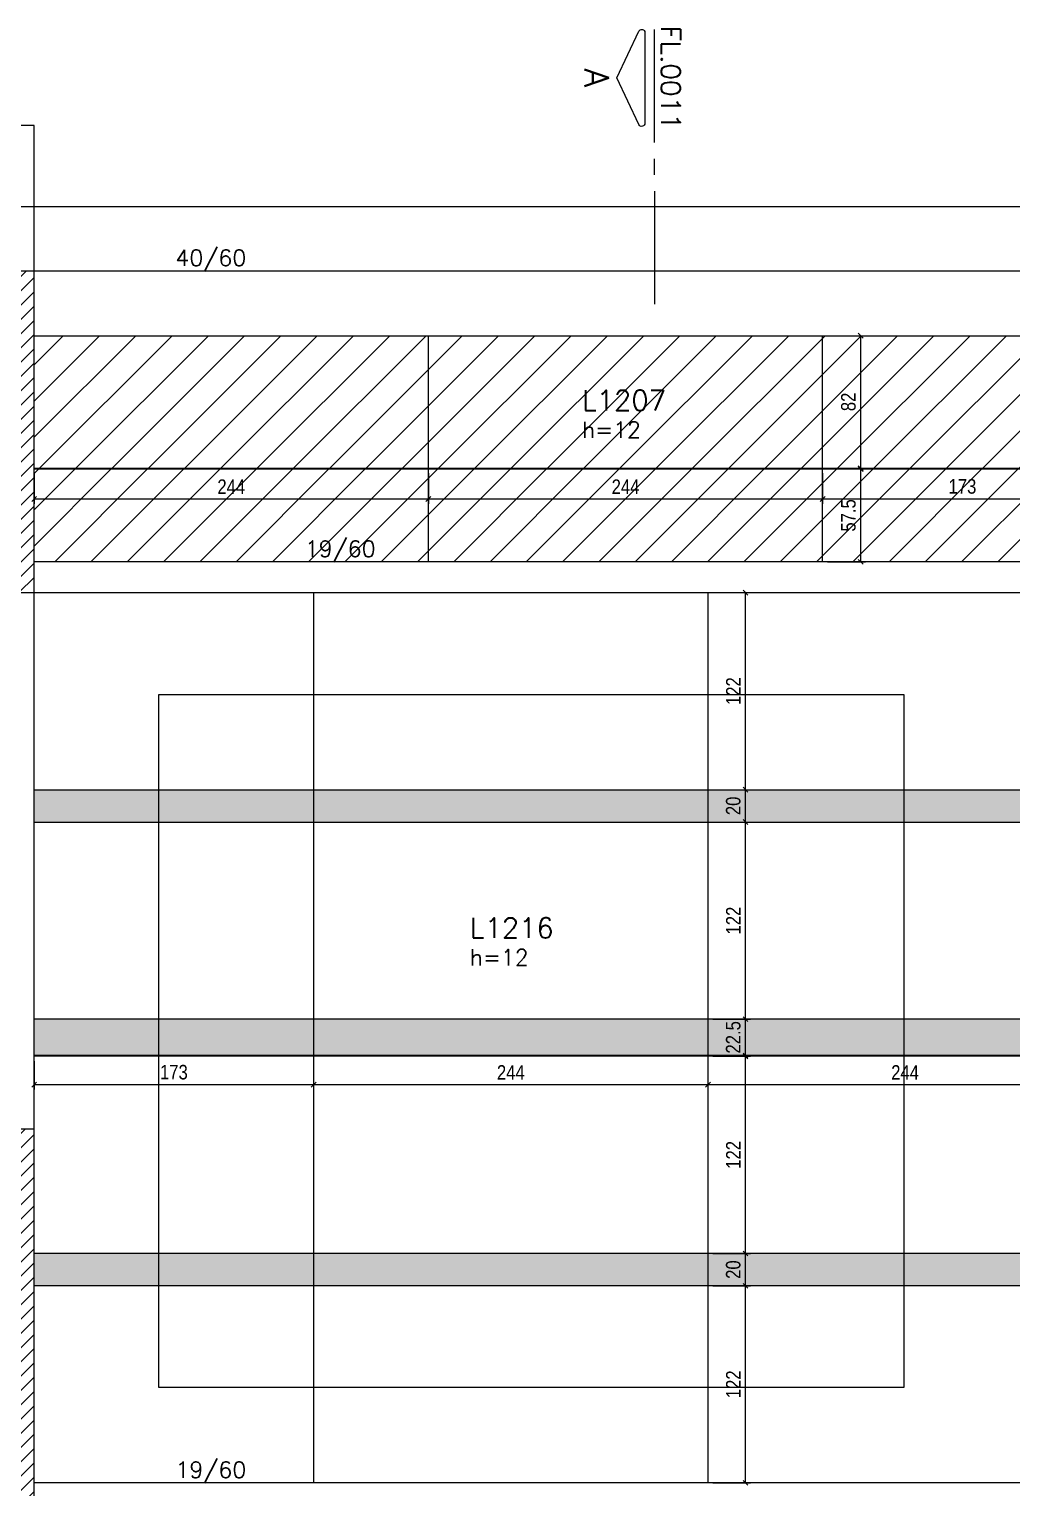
# Model space of a CAD drawing. Extents: x -3557 to 8661, y -614 to 3008.
# Drawn here: x -1396 to -788, y 1177 to 2080 of the extents above; entities that cross this region are included whole.
import ezdxf
from ezdxf.enums import TextEntityAlignment as Align

# ---------------------------------------------------------------- set-up
doc = ezdxf.new("R2010")
doc.units = 0
doc.linetypes.add('DASHED', pattern=[0.75, 0.5, -0.25])
for name, color, linetype in [('71', 6, 'Continuous'), ('COTA', 241, 'Continuous'), ('F-CORTE-INDICAÇÃO', 4, 'Continuous'), ('F-LAJES', 3, 'Continuous'), ('F-LAJES-DIM', 2, 'Continuous'), ('F-LAJES-NOME', 4, 'Continuous'), ('F-PILARES-HACH', 174, 'Continuous'), ('F-PILARES-S', 170, 'Continuous'), ('F-VIGAS', 3, 'Continuous'), ('F-VIGAS-DIM', 2, 'Continuous'), ('Painéis', 200, 'Continuous')]:
    doc.layers.add(name, color=color, linetype=linetype)
doc.layers.add('Hachura', color=251, linetype='Continuous', lineweight=9)
doc.styles.add('COTA TECNICA-50', font='techl___.ttf', dxfattribs={"height": 9})
doc.styles.add('MCP', font='romans.shx')
doc.styles.add('ROMANS', font='romans.shx')
doc.dimstyles.new('COTA PAINEL-50', dxfattribs={"dimtxt": 9, "dimasz": 3, "dimexe": 3, "dimexo": 3, "dimgap": 3, "dimtad": 1, "dimdec": 1, "dimzin": 12, "dimdsep": 46, "dimtxsty": 'COTA TECNICA-50', "dimblk1": 'OBLIQUE', "dimblk2": 'OBLIQUE', "dimsah": 1, "dimcen": 0.9, "dimclrd": 4, "dimclre": 4, "dimclrt": 240, "dimadec": 1, "dimazin": 3, "dimtfac": 1, "dimtdec": 1, "dimtmove": 0, "dimatfit": 3, "dimfxl": 1, "dimtolj": 1, "dimtzin": 12, "dimarcsym": 0})
pattern_1 = [(45, (-2007.842, 515.9404), (-4.419417, 4.419417), [])]

# ---------------------------------------------------------------- blocks, each defined once
blk = doc.blocks.new('*U8')
at = {"layer": 'F-CORTE-INDICAÇÃO'}
for p, q in [((-100, 0), (-170, 0)), ((-80, 0), (-90, 0)), ((-70, 0), (0, 0))]:
    blk.add_line(p, q, dxfattribs=at)
blk.add_lwpolyline([(-112, 6, 0.802585), (-111.15, 9.81), (-140, 23.26), (-168.85, 9.81, 0.802585), (-168, 6)], format="xyb", close=True, dxfattribs=at)
at = {"layer": 'F-CORTE-INDICAÇÃO', "style": 'ROMANS'}
blk.add_attdef('CORTE', text='', height=15, dxfattribs=at).set_placement((-140, 35.76), align=Align.MIDDLE_CENTER)
at = {"layer": 'F-CORTE-INDICAÇÃO', "color": 2, "style": 'ROMANS'}
blk.add_attdef('FOLHA', text='', height=12, dxfattribs=at).set_placement((-140, -10), align=Align.MIDDLE_CENTER)
blk = doc.blocks.new('_Oblique')
at = {"color": 0, "linetype": 'ByBlock', "lineweight": -2}
blk.add_line((-0.5, -0.5), (0.5, 0.5), dxfattribs=at)
blk = doc.blocks.new('*D319')
at = {"layer": 'COTA', "color": 4, "lineweight": -2, "transparency": 16777216}
for p, q in [((-1392.84, 1805.44), (-1392.84, 1786.4)), ((-1148.84, 1805.44), (-1148.84, 1786.4)), ((-1392.84, 1789.4), (-1148.84, 1789.4))]:
    blk.add_line(p, q, dxfattribs=at)
at = {"layer": 'Defpoints', "color": 0, "transparency": 16777216}
for p in [(-1392.84, 1808.44), (-1148.84, 1808.44), (-1148.84, 1789.4)]:
    blk.add_point(p, dxfattribs=at)
at = {"layer": 'COTA', "color": 4, "lineweight": -2, "transparency": 16777216, "xscale": 3, "yscale": 3, "zscale": 3, "rotation": 180}
blk.add_blockref('_Oblique', (-1392.84, 1789.4), dxfattribs=at)
at = {"layer": 'COTA', "color": 4, "lineweight": -2, "transparency": 16777216, "xscale": 3, "yscale": 3, "zscale": 3}
blk.add_blockref('_Oblique', (-1148.84, 1789.4), dxfattribs=at)
at = {"layer": 'COTA', "color": 240, "transparency": 16777216, "insert": (-1270.84, 1796.96), "char_height": 9, "attachment_point": 5, "style": 'COTA TECNICA-50'}
blk.add_mtext('\\A1;244', dxfattribs=at)
blk = doc.blocks.new('*D320')
at = {"layer": 'COTA', "color": 4, "lineweight": -2, "transparency": 16777216}
for p, q in [((-1148.84, 1805.44), (-1148.84, 1786.4)), ((-904.84, 1805.44), (-904.84, 1786.4)), ((-1148.84, 1789.4), (-904.84, 1789.4))]:
    blk.add_line(p, q, dxfattribs=at)
at = {"layer": 'Defpoints', "color": 0, "transparency": 16777216}
for p in [(-1148.84, 1808.44), (-904.84, 1808.44), (-904.84, 1789.4)]:
    blk.add_point(p, dxfattribs=at)
at = {"layer": 'COTA', "color": 4, "lineweight": -2, "transparency": 16777216, "xscale": 3, "yscale": 3, "zscale": 3, "rotation": 180}
blk.add_blockref('_Oblique', (-1148.84, 1789.4), dxfattribs=at)
at = {"layer": 'COTA', "color": 4, "lineweight": -2, "transparency": 16777216, "xscale": 3, "yscale": 3, "zscale": 3}
blk.add_blockref('_Oblique', (-904.84, 1789.4), dxfattribs=at)
at = {"layer": 'COTA', "color": 240, "transparency": 16777216, "insert": (-1026.84, 1796.96), "char_height": 9, "attachment_point": 5, "style": 'COTA TECNICA-50'}
blk.add_mtext('\\A1;244', dxfattribs=at)
blk = doc.blocks.new('*D321')
at = {"layer": 'COTA', "color": 4, "lineweight": -2, "transparency": 16777216}
for p, q in [((-904.84, 1805.44), (-904.84, 1786.4)), ((-731.84, 1804.94), (-731.84, 1786.4)), ((-904.84, 1789.4), (-731.84, 1789.4))]:
    blk.add_line(p, q, dxfattribs=at)
at = {"layer": 'Defpoints', "color": 0, "transparency": 16777216}
for p in [(-904.84, 1808.44), (-731.84, 1807.94), (-731.84, 1789.4)]:
    blk.add_point(p, dxfattribs=at)
at = {"layer": 'COTA', "color": 4, "lineweight": -2, "transparency": 16777216, "xscale": 3, "yscale": 3, "zscale": 3, "rotation": 180}
blk.add_blockref('_Oblique', (-904.84, 1789.4), dxfattribs=at)
at = {"layer": 'COTA', "color": 4, "lineweight": -2, "transparency": 16777216, "xscale": 3, "yscale": 3, "zscale": 3}
blk.add_blockref('_Oblique', (-731.84, 1789.4), dxfattribs=at)
at = {"layer": 'COTA', "color": 240, "transparency": 16777216, "insert": (-818.34, 1797.09), "char_height": 9, "attachment_point": 5, "style": 'COTA TECNICA-50'}
blk.add_mtext('\\A1;173', dxfattribs=at)
blk = doc.blocks.new('*D322')
at = {"layer": 'COTA', "color": 4, "lineweight": -2, "transparency": 16777216}
for p, q in [((-901.84, 1807.94), (-878.28, 1807.94)), ((-881.28, 1750.44), (-881.28, 1807.94)), ((-901.84, 1750.44), (-878.28, 1750.44))]:
    blk.add_line(p, q, dxfattribs=at)
at = {"layer": 'Defpoints', "color": 0, "transparency": 16777216}
for p in [(-904.84, 1807.94), (-881.28, 1807.94), (-904.84, 1750.44)]:
    blk.add_point(p, dxfattribs=at)
at = {"layer": 'COTA', "color": 4, "lineweight": -2, "transparency": 16777216, "xscale": 3, "yscale": 3, "zscale": 3}
for p, rotation in [((-881.28, 1807.94), 90), ((-881.28, 1750.44), 270)]:
    blk.add_blockref('_Oblique', p, dxfattribs=dict(at, rotation=rotation))
at = {"layer": 'COTA', "color": 240, "transparency": 16777216, "insert": (-888.88, 1779.19), "char_height": 9, "attachment_point": 5, "rotation": 90, "style": 'COTA TECNICA-50'}
blk.add_mtext('\\A1;57.5', dxfattribs=at)
blk = doc.blocks.new('*D323')
at = {"layer": 'COTA', "color": 4, "lineweight": -2, "transparency": 16777216}
for p, q in [((-901.84, 1890.44), (-878.28, 1890.44)), ((-881.28, 1808.44), (-881.28, 1890.44)), ((-901.84, 1808.44), (-878.28, 1808.44))]:
    blk.add_line(p, q, dxfattribs=at)
at = {"layer": 'Defpoints', "color": 0, "transparency": 16777216}
for p in [(-904.84, 1890.44), (-881.28, 1890.44), (-904.84, 1808.44)]:
    blk.add_point(p, dxfattribs=at)
at = {"layer": 'COTA', "color": 4, "lineweight": -2, "transparency": 16777216, "xscale": 3, "yscale": 3, "zscale": 3}
for p, rotation in [((-881.28, 1890.44), 90), ((-881.28, 1808.44), 270)]:
    blk.add_blockref('_Oblique', p, dxfattribs=dict(at, rotation=rotation))
at = {"layer": 'COTA', "color": 240, "transparency": 16777216, "insert": (-888.87, 1849.44), "char_height": 9, "attachment_point": 5, "rotation": 90, "style": 'COTA TECNICA-50'}
blk.add_mtext('\\A1;82', dxfattribs=at)
blk = doc.blocks.new('*D403')
at = {"layer": 'COTA', "color": 4, "lineweight": -2, "transparency": 16777216}
for p, q in [((-972.84, 1302.44), (-949.55, 1302.44)), ((-952.55, 1180.44), (-952.55, 1302.44)), ((-972.84, 1180.44), (-949.55, 1180.44))]:
    blk.add_line(p, q, dxfattribs=at)
at = {"layer": 'Defpoints', "color": 0, "transparency": 16777216}
for p in [(-975.84, 1302.44), (-952.55, 1302.44), (-975.84, 1180.44)]:
    blk.add_point(p, dxfattribs=at)
at = {"layer": 'COTA', "color": 4, "lineweight": -2, "transparency": 16777216, "xscale": 3, "yscale": 3, "zscale": 3}
for p, rotation in [((-952.55, 1302.44), 90), ((-952.55, 1180.44), 270)]:
    blk.add_blockref('_Oblique', p, dxfattribs=dict(at, rotation=rotation))
at = {"layer": 'COTA', "color": 240, "transparency": 16777216, "insert": (-960.11, 1241.44), "char_height": 9, "attachment_point": 5, "rotation": 90, "style": 'COTA TECNICA-50'}
blk.add_mtext('\\A1;122', dxfattribs=at)
blk = doc.blocks.new('*D404')
at = {"layer": 'COTA', "color": 4, "lineweight": -2, "transparency": 16777216}
for p, q in [((-972.84, 1322.44), (-949.55, 1322.44)), ((-952.55, 1302.44), (-952.55, 1322.44)), ((-972.84, 1302.44), (-949.55, 1302.44))]:
    blk.add_line(p, q, dxfattribs=at)
at = {"layer": 'Defpoints', "color": 0, "transparency": 16777216}
for p in [(-975.84, 1322.44), (-952.55, 1322.44), (-975.84, 1302.44)]:
    blk.add_point(p, dxfattribs=at)
at = {"layer": 'COTA', "color": 4, "lineweight": -2, "transparency": 16777216, "xscale": 3, "yscale": 3, "zscale": 3}
for p, rotation in [((-952.55, 1322.44), 90), ((-952.55, 1302.44), 270)]:
    blk.add_blockref('_Oblique', p, dxfattribs=dict(at, rotation=rotation))
at = {"layer": 'COTA', "color": 240, "transparency": 16777216, "insert": (-960.14, 1312.44), "char_height": 9, "attachment_point": 5, "rotation": 90, "style": 'COTA TECNICA-50'}
blk.add_mtext('\\A1;20', dxfattribs=at)
blk = doc.blocks.new('*D405')
at = {"layer": 'COTA', "color": 4, "lineweight": -2, "transparency": 16777216}
for p, q in [((-972.84, 1444.44), (-949.55, 1444.44)), ((-952.55, 1322.44), (-952.55, 1444.44)), ((-972.84, 1322.44), (-949.55, 1322.44))]:
    blk.add_line(p, q, dxfattribs=at)
at = {"layer": 'Defpoints', "color": 0, "transparency": 16777216}
for p in [(-975.84, 1444.44), (-952.55, 1444.44), (-975.84, 1322.44)]:
    blk.add_point(p, dxfattribs=at)
at = {"layer": 'COTA', "color": 4, "lineweight": -2, "transparency": 16777216, "xscale": 3, "yscale": 3, "zscale": 3}
for p, rotation in [((-952.55, 1444.44), 90), ((-952.55, 1322.44), 270)]:
    blk.add_blockref('_Oblique', p, dxfattribs=dict(at, rotation=rotation))
at = {"layer": 'COTA', "color": 240, "transparency": 16777216, "insert": (-960.11, 1383.44), "char_height": 9, "attachment_point": 5, "rotation": 90, "style": 'COTA TECNICA-50'}
blk.add_mtext('\\A1;122', dxfattribs=at)
blk = doc.blocks.new('*D406')
at = {"layer": 'COTA', "color": 4, "lineweight": -2, "transparency": 16777216}
for p, q in [((-972.84, 1467.44), (-949.55, 1467.44)), ((-952.55, 1444.94), (-952.55, 1467.44)), ((-972.84, 1444.94), (-949.55, 1444.94))]:
    blk.add_line(p, q, dxfattribs=at)
at = {"layer": 'Defpoints', "color": 0, "transparency": 16777216}
for p in [(-975.84, 1467.44), (-952.55, 1467.44), (-975.84, 1444.94)]:
    blk.add_point(p, dxfattribs=at)
at = {"layer": 'COTA', "color": 4, "lineweight": -2, "transparency": 16777216, "xscale": 3, "yscale": 3, "zscale": 3}
for p, rotation in [((-952.55, 1467.44), 90), ((-952.55, 1444.94), 270)]:
    blk.add_blockref('_Oblique', p, dxfattribs=dict(at, rotation=rotation))
at = {"layer": 'COTA', "color": 240, "transparency": 16777216, "insert": (-960.15, 1456.19), "char_height": 9, "attachment_point": 5, "rotation": 90, "style": 'COTA TECNICA-50'}
blk.add_mtext('\\A1;22.5', dxfattribs=at)
blk = doc.blocks.new('*D407')
at = {"layer": 'COTA', "color": 4, "lineweight": -2, "transparency": 16777216}
for p, q in [((-972.84, 1589.44), (-949.55, 1589.44)), ((-952.55, 1467.44), (-952.55, 1589.44)), ((-972.84, 1467.44), (-949.55, 1467.44))]:
    blk.add_line(p, q, dxfattribs=at)
at = {"layer": 'Defpoints', "color": 0, "transparency": 16777216}
for p in [(-975.84, 1589.44), (-952.55, 1589.44), (-975.84, 1467.44)]:
    blk.add_point(p, dxfattribs=at)
at = {"layer": 'COTA', "color": 4, "lineweight": -2, "transparency": 16777216, "xscale": 3, "yscale": 3, "zscale": 3}
for p, rotation in [((-952.55, 1589.44), 90), ((-952.55, 1467.44), 270)]:
    blk.add_blockref('_Oblique', p, dxfattribs=dict(at, rotation=rotation))
at = {"layer": 'COTA', "color": 240, "transparency": 16777216, "insert": (-960.11, 1528.44), "char_height": 9, "attachment_point": 5, "rotation": 90, "style": 'COTA TECNICA-50'}
blk.add_mtext('\\A1;122', dxfattribs=at)
blk = doc.blocks.new('*D408')
at = {"layer": 'COTA', "color": 4, "lineweight": -2, "transparency": 16777216}
for p, q in [((-972.84, 1609.44), (-949.55, 1609.44)), ((-952.55, 1589.44), (-952.55, 1609.44)), ((-972.84, 1589.44), (-949.55, 1589.44))]:
    blk.add_line(p, q, dxfattribs=at)
at = {"layer": 'Defpoints', "color": 0, "transparency": 16777216}
for p in [(-975.84, 1609.44), (-952.55, 1609.44), (-975.84, 1589.44)]:
    blk.add_point(p, dxfattribs=at)
at = {"layer": 'COTA', "color": 4, "lineweight": -2, "transparency": 16777216, "xscale": 3, "yscale": 3, "zscale": 3}
for p, rotation in [((-952.55, 1609.44), 90), ((-952.55, 1589.44), 270)]:
    blk.add_blockref('_Oblique', p, dxfattribs=dict(at, rotation=rotation))
at = {"layer": 'COTA', "color": 240, "transparency": 16777216, "insert": (-960.14, 1599.44), "char_height": 9, "attachment_point": 5, "rotation": 90, "style": 'COTA TECNICA-50'}
blk.add_mtext('\\A1;20', dxfattribs=at)
blk = doc.blocks.new('*D394')
at = {"layer": 'COTA', "color": 4, "lineweight": -2, "transparency": 16777216}
for p, q in [((-972.84, 1731.44), (-949.55, 1731.44)), ((-952.55, 1609.44), (-952.55, 1731.44)), ((-972.84, 1609.44), (-949.55, 1609.44))]:
    blk.add_line(p, q, dxfattribs=at)
at = {"layer": 'Defpoints', "color": 0, "transparency": 16777216}
for p in [(-975.84, 1731.44), (-952.55, 1731.44), (-975.84, 1609.44)]:
    blk.add_point(p, dxfattribs=at)
at = {"layer": 'COTA', "color": 4, "lineweight": -2, "transparency": 16777216, "xscale": 3, "yscale": 3, "zscale": 3}
for p, rotation in [((-952.55, 1731.44), 90), ((-952.55, 1609.44), 270)]:
    blk.add_blockref('_Oblique', p, dxfattribs=dict(at, rotation=rotation))
at = {"layer": 'COTA', "color": 240, "transparency": 16777216, "insert": (-960.11, 1670.44), "char_height": 9, "attachment_point": 5, "rotation": 90, "style": 'COTA TECNICA-50'}
blk.add_mtext('\\A1;122', dxfattribs=at)
blk = doc.blocks.new('*D395')
at = {"layer": 'COTA', "color": 4, "lineweight": -2, "transparency": 16777216}
for p, q in [((-1392.84, 1441.44), (-1392.84, 1423.9)), ((-1219.84, 1441.44), (-1219.84, 1423.9)), ((-1392.84, 1426.9), (-1219.84, 1426.9))]:
    blk.add_line(p, q, dxfattribs=at)
at = {"layer": 'Defpoints', "color": 0, "transparency": 16777216}
for p in [(-1392.84, 1444.44), (-1219.84, 1444.44), (-1219.84, 1426.9)]:
    blk.add_point(p, dxfattribs=at)
at = {"layer": 'COTA', "color": 4, "lineweight": -2, "transparency": 16777216, "xscale": 3, "yscale": 3, "zscale": 3, "rotation": 180}
blk.add_blockref('_Oblique', (-1392.84, 1426.9), dxfattribs=at)
at = {"layer": 'COTA', "color": 4, "lineweight": -2, "transparency": 16777216, "xscale": 3, "yscale": 3, "zscale": 3}
blk.add_blockref('_Oblique', (-1219.84, 1426.9), dxfattribs=at)
at = {"layer": 'COTA', "color": 240, "transparency": 16777216, "insert": (-1306.34, 1434.59), "char_height": 9, "attachment_point": 5, "style": 'COTA TECNICA-50'}
blk.add_mtext('\\A1;173', dxfattribs=at)
blk = doc.blocks.new('*D396')
at = {"layer": 'COTA', "color": 4, "lineweight": -2, "transparency": 16777216}
for p, q in [((-1219.84, 1441.44), (-1219.84, 1423.9)), ((-1219.84, 1426.9), (-975.84, 1426.9))]:
    blk.add_line(p, q, dxfattribs=at)
at = {"layer": 'Defpoints', "color": 0, "transparency": 16777216}
for p in [(-1219.84, 1444.44), (-975.84, 1426.9), (-975.84, 1426.9)]:
    blk.add_point(p, dxfattribs=at)
at = {"layer": 'COTA', "color": 4, "lineweight": -2, "transparency": 16777216, "xscale": 3, "yscale": 3, "zscale": 3, "rotation": 180}
blk.add_blockref('_Oblique', (-1219.84, 1426.9), dxfattribs=at)
at = {"layer": 'COTA', "color": 4, "lineweight": -2, "transparency": 16777216, "xscale": 3, "yscale": 3, "zscale": 3}
blk.add_blockref('_Oblique', (-975.84, 1426.9), dxfattribs=at)
at = {"layer": 'COTA', "color": 240, "transparency": 16777216, "insert": (-1097.84, 1434.46), "char_height": 9, "attachment_point": 5, "style": 'COTA TECNICA-50'}
blk.add_mtext('\\A1;244', dxfattribs=at)
blk = doc.blocks.new('*D397')
at = {"layer": 'COTA', "color": 4, "lineweight": -2, "transparency": 16777216}
blk.add_line((-975.84, 1426.9), (-731.84, 1426.9), dxfattribs=at)
at = {"layer": 'Defpoints', "color": 0, "transparency": 16777216}
for p in [(-975.84, 1426.9), (-731.84, 1426.9), (-731.84, 1426.9)]:
    blk.add_point(p, dxfattribs=at)
at = {"layer": 'COTA', "color": 4, "lineweight": -2, "transparency": 16777216, "xscale": 3, "yscale": 3, "zscale": 3, "rotation": 180}
blk.add_blockref('_Oblique', (-975.84, 1426.9), dxfattribs=at)
at = {"layer": 'COTA', "color": 4, "lineweight": -2, "transparency": 16777216, "xscale": 3, "yscale": 3, "zscale": 3}
blk.add_blockref('_Oblique', (-731.84, 1426.9), dxfattribs=at)
at = {"layer": 'COTA', "color": 240, "transparency": 16777216, "insert": (-853.84, 1434.46), "char_height": 9, "attachment_point": 5, "style": 'COTA TECNICA-50'}
blk.add_mtext('\\A1;244', dxfattribs=at)

msp = doc.modelspace()

# ---------------------------------------------------------------- hatches: boundary and pattern name
at = {"layer": 'F-PILARES-HACH', "linetype": 'Continuous'}
h = msp.add_hatch(dxfattribs=at)
h.set_pattern_fill('ANSI31', color=256, scale=50, style=0)
h.set_pattern_definition(pattern_1)
h.paths.add_polyline_path([(-1417.84, 1731.44), (-1392.84, 1731.44), (-1392.84, 1930.44), (-1417.84, 1930.44)], flags=16)
h = msp.add_hatch(dxfattribs=at)
h.set_pattern_fill('ANSI31', color=256, scale=50, style=0)
h.set_pattern_definition(pattern_1)
h.paths.add_polyline_path([(-1411.84, 1161.44), (-1392.84, 1161.44), (-1392.84, 1399.44), (-1411.84, 1399.44)], flags=16)
at = {"layer": 'Hachura', "linetype": 'ByBlock'}
h = msp.add_hatch(dxfattribs=at)
h.set_pattern_fill('ANSI31', color=256, scale=5)
h.set_pattern_definition([(45, (-5980.992, -425.763), (-11.22532, 11.22532), [])])
h.paths.add_polyline_path([(-1392.84, 1890.44), (-1392.84, 1808.44), (-1148.84, 1808.44), (-1148.84, 1890.44)])
h.paths.add_polyline_path([(-1148.84, 1890.44), (-1148.84, 1808.44), (-904.84, 1808.44), (-904.84, 1890.44)])
h.paths.add_polyline_path([(-731.84, 1808.44), (-731.84, 1890.44), (-904.84, 1890.44), (-904.84, 1808.44)])
h.paths.add_polyline_path([(-731.84, 1750.44), (-731.84, 1807.94), (-904.84, 1807.94), (-904.84, 1750.44)])
h.paths.add_polyline_path([(-1148.84, 1807.94), (-1148.84, 1750.44), (-904.84, 1750.44), (-904.84, 1807.94)])
h.paths.add_polyline_path([(-1148.84, 1750.44), (-1148.84, 1807.94), (-1392.84, 1807.94), (-1392.84, 1750.44)])
at = {"layer": 'Hachura'}
h = msp.add_hatch(color=256, dxfattribs=at)
h.dxf.hatch_style = 1
h.paths.add_polyline_path([(-1392.84, 1609.44), (-1392.84, 1589.44), (-1219.84, 1589.44), (-1219.84, 1609.44)])
h.paths.add_polyline_path([(-1219.84, 1609.44), (-1219.84, 1589.44), (-975.84, 1589.44), (-975.84, 1609.44)])
h.paths.add_polyline_path([(-731.84, 1589.44), (-731.84, 1609.44), (-975.84, 1609.44), (-975.84, 1589.44)])
h.paths.add_polyline_path([(-731.84, 1444.94), (-731.84, 1467.44), (-975.84, 1467.44), (-975.84, 1444.94)])
h.paths.add_polyline_path([(-1219.84, 1467.44), (-1219.84, 1444.94), (-975.84, 1444.94), (-975.84, 1467.44)])
h.paths.add_polyline_path([(-1392.84, 1467.44), (-1392.84, 1444.94), (-1219.84, 1444.94), (-1219.84, 1467.44)])
h.paths.add_polyline_path([(-1219.84, 1302.44), (-1219.84, 1322.44), (-1392.84, 1322.44), (-1392.84, 1302.44)])
h.paths.add_polyline_path([(-975.84, 1302.44), (-975.84, 1322.44), (-1219.84, 1322.44), (-1219.84, 1302.44)])
h.paths.add_polyline_path([(-731.84, 1302.44), (-731.84, 1322.44), (-975.84, 1322.44), (-975.84, 1302.44)])

# ---------------------------------------------------------------- linework, layer by layer
at = {"layer": '71', "color": 2}
msp.add_line((-1392.84, 2020.44), (-3246.84, 2020.44), dxfattribs=at)
at = {"layer": '71', "color": 1, "linetype": 'DASHED'}
msp.add_line((-1392.84, 1930.44), (-1392.84, 1970.44), dxfattribs=at)
at = {"layer": '71', "color": 2, "linetype": 'Continuous'}
msp.add_lwpolyline([(-1392.84, 1970.44), (-1392.84, 2020.44)], dxfattribs=at)
at = {"layer": 'COTA'}
msp.add_lwpolyline([(-1315.58, 1668.38), (-854.65, 1668.38), (-854.65, 1239.55), (-1315.58, 1239.55)], close=True, dxfattribs=at)
at = {"layer": 'F-LAJES', "linetype": 'Continuous'}
for p, q in [((-3246.84, 1970.44), (1251.66, 1970.44)), ((-1392.84, 1930.94), (-1392.84, 1970.44))]:
    msp.add_line(p, q, dxfattribs=at)
at = {"layer": 'F-PILARES-S', "linetype": 'Continuous'}
for points in [[(-1417.84, 1731.44), (-1392.84, 1731.44), (-1392.84, 1930.44), (-1417.84, 1930.44), (-1417.84, 1731.44)], [(-1411.84, 1161.44), (-1392.84, 1161.44), (-1392.84, 1399.44), (-1411.84, 1399.44), (-1411.84, 1161.44)]]:
    msp.add_lwpolyline(points, dxfattribs=at)
at = {"layer": 'F-VIGAS'}
for points in [[(-731.84, 1930.44), (-1392.84, 1930.44)], [(-1392.84, 1890.44), (-731.84, 1890.44)], [(-731.84, 1750.44), (-1392.84, 1750.44)], [(-1392.84, 1399.44), (-1392.84, 1731.44)], [(-1392.84, 1731.44), (-731.84, 1731.44)], [(-731.84, 1180.44), (-1392.84, 1180.44)]]:
    msp.add_lwpolyline(points, dxfattribs=at)
at = {"layer": 'Painéis'}
for p, q in [((-1148.84, 1750.44), (-1148.84, 1890.44)), ((-904.84, 1750.44), (-904.84, 1890.44))]:
    msp.add_line(p, q, dxfattribs=at)
for points in [[(-1392.84, 1808.44), (-731.84, 1808.44)], [(-1392.84, 1807.94), (-731.84, 1807.94)], [(-1219.84, 1731.44), (-1219.84, 1180.44)], [(-975.84, 1731.44), (-975.84, 1180.44)], [(-1392.84, 1609.44), (-731.84, 1609.44)], [(-1392.84, 1589.44), (-731.84, 1589.44)], [(-731.84, 1467.44), (-1392.84, 1467.44)], [(-731.84, 1444.94), (-1392.84, 1444.94)], [(-731.84, 1444.44), (-1392.84, 1444.44)], [(-731.84, 1322.44), (-1392.84, 1322.44)], [(-731.84, 1302.44), (-1392.84, 1302.44)]]:
    msp.add_lwpolyline(points, dxfattribs=at)

# ---------------------------------------------------------------- block references
at = {"layer": 'F-CORTE-INDICAÇÃO', "linetype": 'Continuous'}
ref = msp.add_blockref('*U8', (-1008.87, 1909.97), dxfattribs=dict(at, xscale=-1, rotation=90))
ref.add_attrib('FOLHA', 'FL.0011', dxfattribs={"color": 2, "height": 12, "rotation": 270, "style": 'ROMANS'}).set_placement((-998.87, 2049.97), align=Align.MIDDLE_CENTER)
ref.add_attrib('CORTE', 'A', dxfattribs={"height": 15, "rotation": 270, "style": 'ROMANS'}).set_placement((-1044.63, 2049.97), align=Align.MIDDLE_CENTER)

# ---------------------------------------------------------------- texts
at = {"layer": 'F-LAJES-DIM', "linetype": 'Continuous', "style": 'MCP'}
for p in [(-1053.79, 1827.21), (-1123.22, 1500.67)]:
    msp.add_text('h=12', height=10, dxfattribs=at).set_placement(p)
at = {"layer": 'F-LAJES-NOME', "linetype": 'Continuous', "style": 'MCP'}
for s, p in [('L1207', (-1053.79, 1844.21)), ('L1216', (-1123.22, 1517.67))]:
    msp.add_text(s, height=12.5, dxfattribs=at).set_placement(p)
at = {"layer": 'F-VIGAS-DIM', "linetype": 'Continuous', "style": 'MCP'}
for s, p in [('40/60', (-1305.34, 1933.57)), ('19/60', (-1225.27, 1753.57)), ('19/60', (-1305.34, 1183.57))]:
    msp.add_text(s, height=10, dxfattribs=at).set_placement(p)

# ---------------------------------------------------------------- dimensions: what is measured, and where the dimension line sits
at = {"layer": 'COTA'}
for base, p1, p2, picture, middle in [((-881.28, 1890.44), (-904.84, 1808.44), (-904.84, 1890.44), '*D323', (-888.87, 1849.44)), ((-881.28, 1807.94), (-904.84, 1750.44), (-904.84, 1807.94), '*D322', (-888.88, 1779.19)), ((-952.55, 1302.44), (-975.84, 1180.44), (-975.84, 1302.44), '*D403', (-960.11, 1241.44))]:
    dim = msp.add_linear_dim(base=base, p1=p1, p2=p2, angle=90, dimstyle='COTA PAINEL-50', dxfattribs=at)
    dim.commit()
    dim.dimension.update_dxf_attribs({"geometry": picture, "text_midpoint": middle})
for base, p1, p2, picture, middle in [((-1148.84, 1789.4), (-1392.84, 1808.44), (-1148.84, 1808.44), '*D319', (-1270.84, 1796.96)), ((-1219.84, 1426.9), (-1392.84, 1444.44), (-1219.84, 1444.44), '*D395', (-1306.34, 1434.59))]:
    dim = msp.add_linear_dim(base=base, p1=p1, p2=p2, dimstyle='COTA PAINEL-50', dxfattribs=at)
    dim.commit()
    dim.dimension.update_dxf_attribs({"geometry": picture, "text_midpoint": middle})
for base, p1, p2, picture, middle in [((-904.84, 1789.4), (-1148.84, 1808.44), (-904.84, 1808.44), '*D320', (-1026.84, 1796.96)), ((-731.84, 1789.4), (-904.84, 1808.44), (-731.84, 1807.94), '*D321', (-818.34, 1797.09)), ((-975.84, 1426.9), (-1219.84, 1444.44), (-975.84, 1426.9), '*D396', (-1097.84, 1434.46)), ((-731.84, 1426.9), (-975.84, 1426.9), (-731.84, 1426.9), '*D397', (-853.84, 1434.46))]:
    dim = msp.add_linear_dim(base=base, p1=p1, p2=p2, dimstyle='COTA PAINEL-50', override={"dimtmove": 1}, dxfattribs=at)
    dim.commit()
    dim.dimension.update_dxf_attribs({"geometry": picture, "text_midpoint": middle})
for base, p1, p2, picture, middle in [((-952.55, 1731.44), (-975.84, 1609.44), (-975.84, 1731.44), '*D394', (-960.11, 1670.44)), ((-952.55, 1609.44), (-975.84, 1589.44), (-975.84, 1609.44), '*D408', (-960.14, 1599.44)), ((-952.55, 1589.44), (-975.84, 1467.44), (-975.84, 1589.44), '*D407', (-960.11, 1528.44)), ((-952.55, 1444.44), (-975.84, 1322.44), (-975.84, 1444.44), '*D405', (-960.11, 1383.44)), ((-952.55, 1322.44), (-975.84, 1302.44), (-975.84, 1322.44), '*D404', (-960.14, 1312.44))]:
    dim = msp.add_linear_dim(base=base, p1=p1, p2=p2, angle=90, dimstyle='COTA PAINEL-50', override={"dimtmove": 1}, dxfattribs=at)
    dim.commit()
    dim.dimension.update_dxf_attribs({"geometry": picture, "text_midpoint": middle})
dim = msp.add_linear_dim(base=(-952.55, 1467.44), p1=(-975.84, 1444.94), p2=(-975.84, 1467.44), angle=90, dimstyle='COTA PAINEL-50', dxfattribs=at)
dim.commit()
dim.dimension.update_dxf_attribs({"geometry": '*D406', "text_midpoint": (-952.55, 1456.19), "dimtype": 160})

doc.saveas('drawing.dxf')
